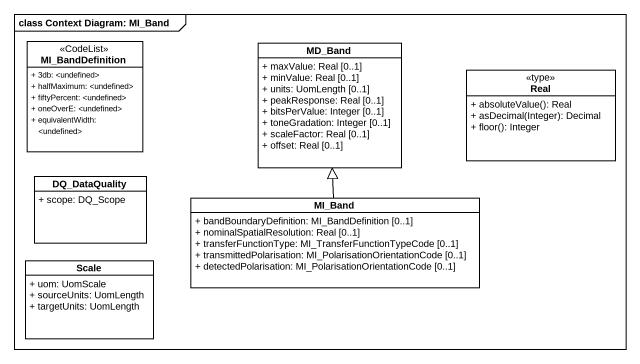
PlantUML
@startuml
mainframe class Context Diagram: MI_Band
hide circle
hide empty members
skinparam classAttributeIconSize 0
class MI_BandDefinition <<CodeList>> {
  + 3db: <undefined>
  + halfMaximum: <undefined>
  + fiftyPercent: <undefined>
  + oneOverE: <undefined>
  + equivalentWidth: <undefined>
}
class MD_Band {
  + maxValue: Real [0..1]
  + minValue: Real [0..1]
  + units: UomLength [0..1]
  + peakResponse: Real [0..1]
  + bitsPerValue: Integer [0..1]
  + toneGradation: Integer [0..1]
  + scaleFactor: Real [0..1]
  + offset: Real [0..1]
}
class Real <<type>> {
  + absoluteValue(): Real
  + asDecimal(Integer): Decimal
  + floor(): Integer
}
class DQ_DataQuality {
  + scope: DQ_Scope
}
class MI_Band {
  + bandBoundaryDefinition: MI_BandDefinition [0..1]
  + nominalSpatialResolution: Real [0..1]
  + transferFunctionType: MI_TransferFunctionTypeCode [0..1]
  + transmittedPolarisation: MI_PolarisationOrientationCode [0..1]
  + detectedPolarisation: MI_PolarisationOrientationCode [0..1]
}
class "Scale" as Scale_ {
  + uom: UomScale
  + sourceUnits: UomLength
  + targetUnits: UomLength
}
MI_Band -up-|> MD_Band
@enduml
